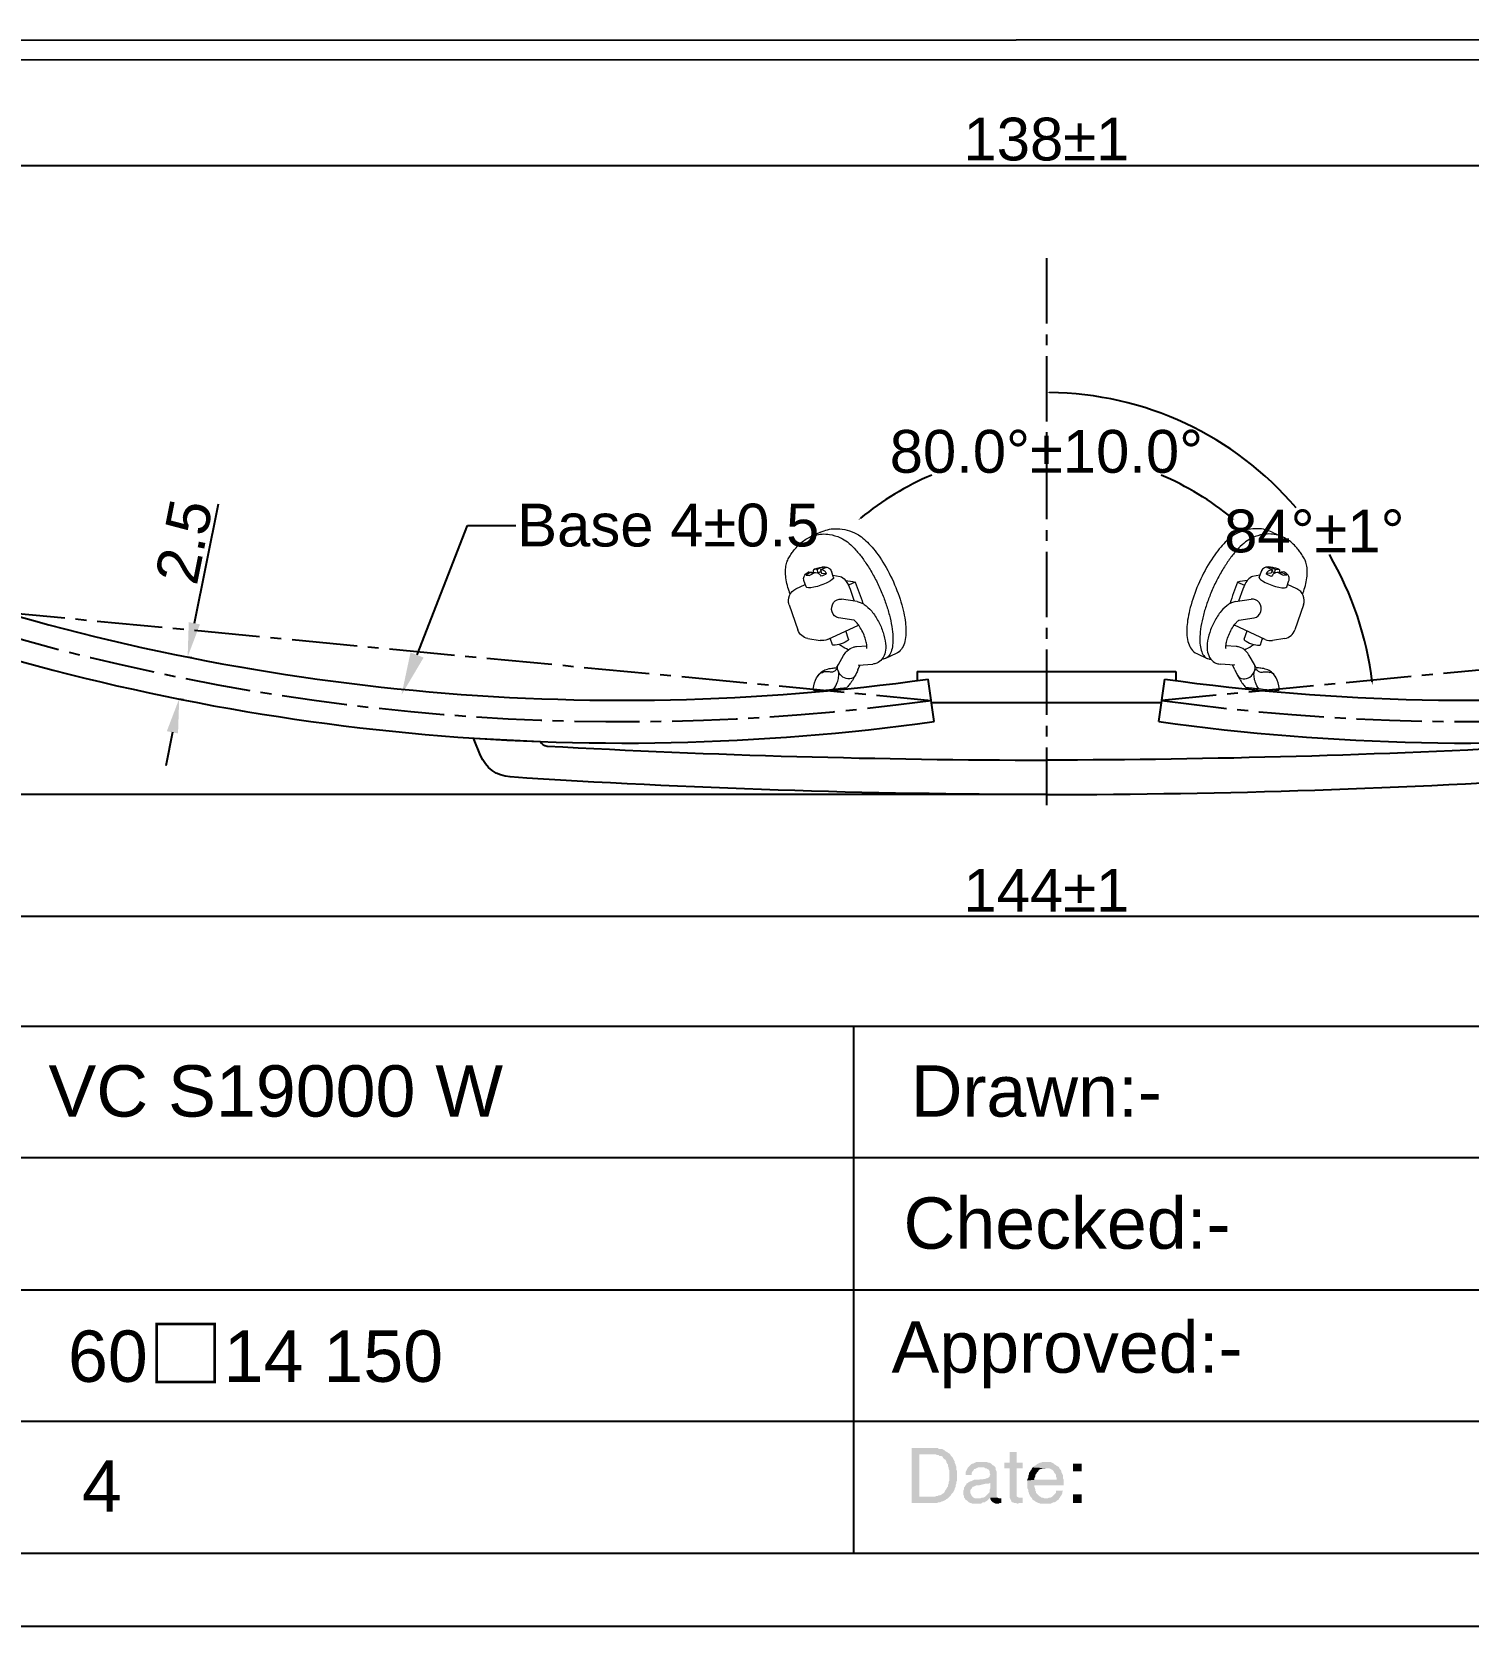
# Model space of a CAD drawing. Header units: millimetres. Extents: x 1186 to 2336, y 1181 to 1549.
# Drawn here: x 1505.8 to 1589.6, y 1251.8 to 1345 of the extents above; entities that cross this region are included whole.
import ezdxf
from ezdxf import colors
from ezdxf.entities.mleader import LeaderData, LeaderLine
from ezdxf.math import Vec2, Vec3

# ---------------------------------------------------------------- set-up
doc = ezdxf.new("R2010")
doc.units = ezdxf.units.MM
doc.linetypes.add('CENTER2', pattern=[28.575, 19.05, -3.175, 3.175, -3.175])
for name, color, linetype in [('Center Line', 2, 'CENTER2'), ('Dimension', 3, 'Continuous'), ('Text', 4, 'Continuous')]:
    doc.layers.add(name, color=color, linetype=linetype)
doc.styles.get("Standard").update_dxf_attribs({"font": 'arial.ttf'})
doc.dimstyles.get("Standard").update_dxf_attribs({"dimtxt": 0.18, "dimasz": 0.18, "dimexe": 0.18, "dimexo": 0.0625, "dimgap": 0.09, "dimtad": 0, "dimtih": 1, "dimtoh": 1, "dimdec": 4, "dimzin": 0, "dimdsep": 46, "dimtxsty": 'Standard', "dimcen": 0.09, "dimadec": 0, "dimazin": 0, "dimtfac": 1, "dimtdec": 4, "dimtofl": 0, "dimtmove": 0, "dimatfit": 3, "dimfxl": 1, "dimtolj": 1, "dimtzin": 0, "dimarcsym": 0})
doc.dimstyles.new('Standard$0', dxfattribs={"dimtxt": 2.3, "dimasz": 2, "dimexe": 1, "dimexo": 1, "dimgap": 1, "dimtad": 0, "dimtih": 1, "dimtoh": 1, "dimdec": 1, "dimzin": 0, "dimdsep": 46, "dimtxsty": 'Standard', "dimcen": 0, "dimclrd": 4, "dimclre": 4, "dimclrt": 4, "dimadec": 1, "dimazin": 0, "dimtfac": 1, "dimtdec": 1, "dimtofl": 0, "dimtmove": 0, "dimatfit": 0, "dimfxl": 1, "dimtolj": 1, "dimtzin": 0, "dimarcsym": 0})

# ---------------------------------------------------------------- blocks, each defined once
blk = doc.blocks.new('叶子2')
at = {"lineweight": 9}
for p, q in [((0.727, 4.542), (1.371, 4.313)), ((0.242, 1.965), (-0.181, 1.857)), ((0.211, 1.841), (0.305, 2.218)), ((0.888, 2.153), (0.599, 2.093)), ((0.935, 2.341), (0.67, 2.439)), ((0.761, 2.406), (0.783, 2.495)), ((0.786, 2.311), (0.935, 2.341)), ((0.86, 2.478), (1.125, 2.38)), ((0.935, 2.341), (0.888, 2.153)), ((1.078, 2.191), (0.913, 2.253)), ((1.078, 2.191), (1.125, 2.38)), ((1.368, 2.251), (1.078, 2.191)), ((1.125, 2.38), (1.273, 2.411)), ((1.274, 2.216), (1.126, 2.185)), ((1.539, 2.118), (1.274, 2.216)), ((1.464, 2.255), (1.44, 2.155)), ((1.613, 2.285), (1.464, 2.255)), ((1.464, 2.255), (1.729, 2.157)), ((-1.028, 1.45), (-0.608, 1.301)), ((-0.683, 1.065), (-0.86, 0.348)), ((1.862, 1.433), (1.955, 1.811)), ((2.462, 1.369), (1.896, 1.57)), ((-1.035, 0.303), (-0.136, 0.533)), ((2.939, 0.483), (2.566, -1.028)), ((-0.739, -0.757), (0.136, -0.533)), ((0.889, -1.734), (-0.98, -1.07)), ((-0.334, -1.832), (-0.213, -1.342)), ((0.637, -2.072), (0.734, -1.679)), ((2.024, -1.575), (1.326, -1.754)), ((-0.755, -2.305), (-1.359, -2.311)), ((0.396, -3.26), (0.047, -2.765)), ((-3.019, -2.927), (-2.375, -3.155)), ((-0.744, -3.405), (-1.607, -3.414)), ((-0.712, -3.677), (-0.856, -3.42)), ((0.499, -3.406), (0.396, -3.26)), ((0.449, -3.577), (0.427, -3.668)), ((0.427, -3.669), (0.449, -3.577)), ((0.428, -3.67), (0.453, -3.583)), ((1.04, -4.652), (0.798, -4.652)), ((1.918, -4.652), (1.04, -4.652)), ((1.918, -4.652), (1.918, -4.639))]:
    blk.add_line(p, q, dxfattribs=at)
for centre, start, end in [((2.21, 0.663), 346.14768, 70.43158), ((1.14, -1.027), 250.43158, 284.36713), ((1.838, -0.849), 284.36713, 346.14768)]:
    blk.add_arc(centre, 0.75, start, end, dxfattribs=at)
for centre, major_axis, ratio, start_param, end_param in [((1.153, 2.109), (0.809, -0.199), 0.231766, 4.016366, 4.501389), ((1.153, 2.109), (0.809, -0.199), 0.231766, 1.243928, 1.359797), ((28.298, -9.899), (8.433, -32.924), 0.893042, 4.144821, 4.1853), ((28.921, -8.943), (-33, 8.137), 0.231766, 5.864145, 5.903449), ((-0.356, 1.148), (-0.251, -0.707), 0.385695, 3.395514, 4.966311), ((1.037, 1.637), (-0.825, 0.204), 0.231766, 0, 3.141593), ((0, 0), (0.136, -0.533), 0.893042, 0, 3.141593), ((-0.729, -0.363), (-0.251, -0.707), 0.385695, 6.258977, 6.283185), ((0.152, -1.952), (-0.485, 0.12), 0.231766, 0, 3.141593), ((-0.075, -3.669), (0.45, 0.317), 0.791256, 3.984679, 5.555475), ((-0.054, -3.577), (-0.45, -0.317), 0.791256, 2.413882, 3.141593), ((-0.054, -3.577), (0.45, 0.317), 0.791256, 5.555475, 6.283185), ((1.076, -12.21), (0, -8.608), 0.406737, 3.051385, 3.065442), ((1.322, -5.534), (0, -1.905), 0.406737, 2.106861, 3.051385), ((-0.075, -3.669), (0.45, 0.317), 0.791256, 3.100833, 3.984679), ((1.918, -4.409), (0, 0.23), 0.406737, 3.141593, 3.989243)]:
    blk.add_ellipse(centre, major_axis=major_axis, ratio=ratio, start_param=start_param, end_param=end_param, dxfattribs=at)
for points, knots in [([(0.727, 4.542), (0.45, 4.64), (0.164, 4.681), (-0.503, 4.641), (-0.878, 4.523), (-1.243, 4.321)], [0, 0, 0, 0, 1.836258, 1.836258, 4.187428, 4.187428, 4.187428, 4.187428]), ([(-1.243, 4.321), (-1.436, 4.214), (-1.644, 4.046), (-2.081, 3.555), (-2.291, 3.257), (-2.722, 2.522), (-2.933, 2.079), (-3.291, 1.151), (-3.436, 0.678), (-3.641, -0.227), (-3.703, -0.651), (-3.741, -1.369), (-3.727, -1.668), (-3.624, -2.256), (-3.515, -2.518), (-3.26, -2.802), (-3.148, -2.881), (-3.019, -2.927)], [0, 0, 0, 0, 1.138786, 1.138786, 2.246978, 2.246978, 3.517949, 3.517949, 4.756091, 4.756091, 5.93681, 5.93681, 6.943136, 6.943136, 8.196848, 8.196848, 8.90953, 8.90953, 8.90953, 8.90953]), ([(-0.403, 4.107), (-0.439, 4.087), (-0.476, 4.064), (-0.629, 3.961), (-0.748, 3.86), (-0.99, 3.614), (-1.113, 3.469), (-1.353, 3.148), (-1.471, 2.971), (-1.693, 2.603), (-1.804, 2.399), (-2.02, 1.962), (-2.124, 1.73), (-2.317, 1.253), (-2.406, 1.008), (-2.563, 0.522), (-2.632, 0.28), (-2.688, 0.049), (-2.745, -0.182), (-2.795, -0.417), (-2.872, -0.88), (-2.899, -1.107), (-2.93, -1.536), (-2.933, -1.738), (-2.915, -2.105), (-2.894, -2.269), (-2.833, -2.554), (-2.791, -2.683), (-2.684, -2.902), (-2.619, -2.991), (-2.469, -3.12), (-2.385, -3.161), (-2.263, -3.182), (-2.232, -3.185), (-2.201, -3.185)], [-5.375972, -5.375972, -5.375972, -5.375972, -5.132608, -5.132608, -4.39915, -4.39915, -3.665693, -3.665693, -2.932236, -2.932236, -2.199177, -2.199177, -1.466118, -1.466118, -0.733059, -0.733059, 0, 0, 0, 0.733059, 0.733059, 1.466118, 1.466118, 2.199177, 2.199177, 2.932236, 2.932236, 3.665693, 3.665693, 4.39915, 4.39915, 5.132608, 5.132608, 5.375972, 5.375972, 5.375972, 5.375972]), ([(2.395, 3.6), (2.366, 3.631), (2.337, 3.661), (2.113, 3.888), (1.907, 4.046), (1.489, 4.281), (1.276, 4.356), (0.797, 4.443), (0.51, 4.434), (0.012, 4.306), (-0.195, 4.222), (-0.403, 4.107)], [9.004309, 9.004309, 9.004309, 9.004309, 9.230601, 9.230601, 10.746927, 10.746927, 12.263252, 12.263252, 14.21317, 14.21317, 15.560174, 15.560174, 15.560174, 15.560174]), ([(2.748, 3.151), (2.692, 3.234), (2.634, 3.313), (2.516, 3.462), (2.456, 3.533), (2.395, 3.6)], [8.414025, 8.414025, 8.414025, 8.414025, 8.934537, 8.934537, 9.455744, 9.455744, 9.455744, 9.455744]), ([(2.822, 1.096), (2.84, 1.156), (2.855, 1.215), (2.87, 1.273), (2.906, 1.421), (2.936, 1.574), (2.976, 1.876), (2.987, 2.024), (2.988, 2.307), (2.978, 2.441), (2.94, 2.686), (2.912, 2.798), (2.842, 2.989), (2.799, 3.075), (2.748, 3.151)], [-0.184444, -0.184444, -0.184444, -0.184444, 0, 0, 0, 0.472481, 0.472481, 0.944962, 0.944962, 1.417442, 1.417442, 1.889923, 1.889923, 2.345183, 2.345183, 2.345183, 2.345183]), ([(1.307, 2.41), (1.227, 2.432), (1.145, 2.451), (0.998, 2.477), (0.913, 2.49), (0.739, 2.497), (0.677, 2.494), (0.596, 2.481), (0.568, 2.474), (0.541, 2.465), (0.477, 2.443), (0.434, 2.412), (0.372, 2.356), (0.344, 2.319), (0.316, 2.257), (0.309, 2.238), (0.305, 2.218)], [6.304686, 6.304686, 6.304686, 6.304686, 6.688235, 6.688235, 6.992012, 6.992012, 7.21148, 7.21148, 7.321916, 7.321916, 7.321916, 7.578106, 7.578106, 7.868995, 7.868995, 7.991831, 7.991831, 7.991831, 7.991831]), ([(0.593, 2.456), (0.627, 2.468), (0.66, 2.476), (0.72, 2.489), (0.752, 2.494), (0.783, 2.495)], [1.2188337, 1.2188337, 1.2188337, 1.2188337, 1.4078759, 1.4078759, 1.5969181, 1.5969181, 1.5969181, 1.5969181]), ([(0.599, 2.093), (0.601, 2.098), (0.603, 2.102), (0.62, 2.14), (0.64, 2.177), (0.678, 2.232), (0.702, 2.259), (0.743, 2.294), (0.767, 2.307), (0.786, 2.311)], [0.0957204, 0.0957204, 0.0957204, 0.0957204, 0.1096878, 0.1096878, 0.2209819, 0.2209819, 0.3352878, 0.3352878, 0.4552013, 0.4552013, 0.4552013, 0.4552013]), ([(1.126, 2.185), (1.107, 2.182), (1.082, 2.169), (1.041, 2.134), (1.017, 2.107), (0.979, 2.052), (0.959, 2.014), (0.942, 1.977), (0.94, 1.972), (0.939, 1.968)], [1.4231092, 1.4231092, 1.4231092, 1.4231092, 1.5430228, 1.5430228, 1.6573287, 1.6573287, 1.7686227, 1.7686227, 1.7825901, 1.7825901, 1.7825901, 1.7825901]), ([(1.273, 2.411), (1.292, 2.415), (1.313, 2.411), (1.34, 2.39), (1.353, 2.371), (1.366, 2.326), (1.369, 2.294), (1.368, 2.259), (1.368, 2.255), (1.368, 2.251)], [1.4231092, 1.4231092, 1.4231092, 1.4231092, 1.5430228, 1.5430228, 1.6573287, 1.6573287, 1.7686227, 1.7686227, 1.7825901, 1.7825901, 1.7825901, 1.7825901]), ([(1.801, 2.118), (1.77, 2.118), (1.738, 2.112), (1.678, 2.1), (1.645, 2.092), (1.611, 2.079)], [1.2188337, 1.2188337, 1.2188337, 1.2188337, 1.4078759, 1.4078759, 1.5969181, 1.5969181, 1.5969181, 1.5969181]), ([(1.955, 1.811), (1.959, 1.826), (1.961, 1.841), (1.968, 1.902), (1.963, 1.949), (1.937, 2.03), (1.916, 2.074), (1.843, 2.161), (1.805, 2.19), (1.749, 2.23), (1.708, 2.255), (1.657, 2.281)], [5.0467793, 5.0467793, 5.0467793, 5.0467793, 5.1117316, 5.1117316, 5.3106239, 5.3106239, 5.4758433, 5.4758433, 5.6233353, 5.6233353, 5.8376165, 5.8376165, 5.8376165, 5.8376165]), ([(-1.035, 0.303), (-1.114, 0.282), (-1.189, 0.251), (-1.318, 0.181), (-1.375, 0.143), (-1.428, 0.101), (-1.563, -0.005), (-1.696, -0.151), (-1.954, -0.525), (-2.066, -0.736), (-2.254, -1.182), (-2.326, -1.407), (-2.429, -1.859), (-2.457, -2.076), (-2.46, -2.473), (-2.437, -2.641), (-2.356, -2.905), (-2.289, -3.056), (-2.072, -3.276), (-1.966, -3.339), (-1.775, -3.402), (-1.692, -3.415), (-1.607, -3.414)], [9.339297, 9.339297, 9.339297, 9.339297, 9.643122, 9.643122, 9.900916, 9.900916, 9.900916, 10.550265, 10.550265, 11.211374, 11.211374, 11.862952, 11.862952, 12.547367, 12.547367, 13.209442, 13.209442, 13.769091, 13.769091, 14.179393, 14.179393, 14.470814, 14.470814, 14.470814, 14.470814]), ([(-1.34, -2.465), (-1.34, -2.465), (-1.34, -2.465), (-1.342, -2.46), (-1.348, -2.44), (-1.358, -2.363), (-1.361, -2.306), (-1.353, -2.15), (-1.341, -2.053), (-1.298, -1.835), (-1.265, -1.713), (-1.182, -1.467), (-1.131, -1.344), (-1.024, -1.127), (-0.968, -1.031), (-0.866, -0.885), (-0.822, -0.834), (-0.76, -0.772), (-0.74, -0.758), (-0.732, -0.752), (-0.731, -0.752), (-0.731, -0.752)], [3.314748, 3.314748, 3.314748, 3.314748, 3.345298, 3.345298, 3.616796, 3.616796, 3.904852, 3.904852, 4.230506, 4.230506, 4.592736, 4.592736, 4.965646, 4.965646, 5.314783, 5.314783, 5.624271, 5.624271, 5.895836, 5.895836, 5.954527, 5.954527, 5.954527, 5.954527]), ([(0.047, -2.765), (-0.017, -2.675), (-0.088, -2.595), (-0.302, -2.414), (-0.442, -2.352), (-0.632, -2.311), (-0.694, -2.305), (-0.755, -2.305)], [0.464052, 0.464052, 0.464052, 0.464052, 0.895621, 0.895621, 1.621414, 1.621414, 1.960405, 1.960405, 1.960405, 1.960405]), ([(-0.26, -2.458), (-0.133, -2.376), (-0.002, -2.287), (0.175, -2.159), (0.219, -2.127), (0.263, -2.094)], [16.5902884, 16.5902884, 16.5902884, 16.5902884, 17.2905996, 17.2905996, 17.5177222, 17.5177222, 17.5177222, 17.5177222]), ([(-0.864, -3.407), (-0.863, -3.408), (-0.863, -3.409), (-0.86, -3.414), (-0.858, -3.417), (-0.856, -3.42)], [1.50498449, 1.50498449, 1.50498449, 1.50498449, 1.51705927, 1.51705927, 1.54372185, 1.54372185, 1.54372185, 1.54372185]), ([(-0.712, -3.677), (-0.674, -3.745), (-0.635, -3.811), (-0.574, -3.91), (-0.553, -3.943), (-0.531, -3.976)], [0.4447076, 0.4447076, 0.4447076, 0.4447076, 0.7732064, 0.7732064, 0.9484004, 0.9484004, 0.9484004, 0.9484004]), ([(0.798, -4.652), (0.693, -4.545), (0.612, -4.421), (0.502, -4.189), (0.468, -4.084), (0.434, -3.936), (0.426, -3.885), (0.419, -3.813), (0.416, -3.776), (0.418, -3.725), (0.42, -3.711), (0.423, -3.687), (0.425, -3.678), (0.428, -3.67)], [-1.073899, -1.073899, -1.073899, -1.073899, -0.685848, -0.685848, -0.364651, -0.364651, -0.183756, -0.183756, -0.073623, -0.073623, -0.030309, -0.030309, 0, 0, 0, 0]), ([(0.453, -3.583), (0.457, -3.571), (0.462, -3.561), (0.472, -3.546), (0.477, -3.542), (0.488, -3.534), (0.496, -3.533), (0.519, -3.532), (0.537, -3.541), (0.555, -3.553), (0.557, -3.554), (0.559, -3.555)], [0, 0, 0, 0, 0.0462503, 0.0462503, 0.0925006, 0.0925006, 0.1582321, 0.1582321, 0.3168882, 0.3168882, 0.3378396, 0.3378396, 0.3378396, 0.3378396]), ([(0.553, -3.468), (0.552, -3.467), (0.546, -3.463), (0.527, -3.443), (0.514, -3.427), (0.499, -3.406)], [0.9934615, 0.9934615, 0.9934615, 0.9934615, 1.201557, 1.201557, 1.4080814, 1.4080814, 1.4080814, 1.4080814]), ([(1.132, -3.476), (1.019, -3.451), (0.905, -3.436), (0.701, -3.428), (0.612, -3.43), (0.524, -3.439)], [0.305314, 0.305314, 0.305314, 0.305314, 0.956488, 0.956488, 1.460784, 1.460784, 1.460784, 1.460784]), ([(0.559, -3.555), (0.595, -3.581), (0.64, -3.618), (0.748, -3.663), (0.817, -3.678), (0.899, -3.651)], [-1.528038, -1.528038, -1.528038, -1.528038, -0.758514, -0.758514, -0.057949, -0.057949, -0.057949, -0.057949]), ([(0.899, -3.651), (0.977, -3.626), (1.058, -3.612), (1.206, -3.609), (1.274, -3.614), (1.343, -3.627)], [-1.3297, -1.3297, -1.3297, -1.3297, -0.682176, -0.682176, -0.172412, -0.172412, -0.172412, -0.172412]), ([(1.687, -3.855), (1.616, -3.762), (1.531, -3.675), (1.331, -3.54), (1.231, -3.498), (1.132, -3.476)], [1.2381764, 1.2381764, 1.2381764, 1.2381764, 1.7199238, 1.7199238, 2.1769265, 2.1769265, 2.1769265, 2.1769265]), ([(-0.531, -3.976), (-0.404, -4.169), (-0.269, -4.344), (-0.072, -4.551), (-0.019, -4.603), (0.036, -4.652)], [0, 0, 0, 0, 1.021823, 1.021823, 1.386926, 1.386926, 1.386926, 1.386926]), ([(0.798, -4.652), (0.741, -4.652), (0.677, -4.652), (0.561, -4.652), (0.506, -4.652), (0.412, -4.652), (0.375, -4.652), (0.309, -4.652), (0.28, -4.652), (0.224, -4.652), (0.198, -4.652), (0.147, -4.652), (0.124, -4.652), (0.079, -4.652), (0.059, -4.652), (0.039, -4.652), (0.036, -4.652), (0.036, -4.652)], [-1.46151, -1.46151, -1.46151, -1.46151, -1.179789, -1.179789, -0.973361, -0.973361, -0.848873, -0.848873, -0.754977, -0.754977, -0.661321, -0.661321, -0.547885, -0.547885, -0.377789, -0.377789, -0.258662, -0.258662, -0.258662, -0.258662])]:
    blk.add_open_spline(points, degree=3, knots=knots, dxfattribs=at)
for points in [[(0.67, 2.439), (0.646, 2.448), (0.619, 2.454), (0.593, 2.456)], [(0.783, 2.495), (0.809, 2.493), (0.837, 2.487), (0.86, 2.478)], [(1.611, 2.079), (1.588, 2.096), (1.563, 2.109), (1.539, 2.118)], [(1.657, 2.28), (1.644, 2.287), (1.628, 2.288), (1.613, 2.285)], [(1.729, 2.157), (1.753, 2.148), (1.779, 2.135), (1.801, 2.118)], [(0.721, -1.733), (0.737, -1.719), (0.754, -1.705), (0.77, -1.691)], [(-2.201, -3.185), (-2.188, -3.185), (-2.175, -3.185), (-2.162, -3.184)]]:
    blk.add_open_spline(points, degree=3, dxfattribs=at)
blk = doc.blocks.new('*D273')
at = {"layer": 'Defpoints', "color": 0, "ltscale": 1000, "transparency": 16777216}
for p in [(1565.008, 1331.732), (1573.979, 1321.656), (1632.702, 1312.117), (1572.171, 1305.512), (1565.008, 1299.784)]:
    blk.add_point(p, dxfattribs=at)
at = {"layer": 'Dimension', "color": 0, "ltscale": 1000, "transparency": 16777216}
for start, end in [(40.42289, 89.46163), (6.76595, 30.38212)]:
    blk.add_arc((1565.008, 1304.73), 19.157, start, end, dxfattribs=at)
for points in [[(1565.188, 1323.856), (1565.188, 1323.916), (1565.008, 1323.887)], [(1584.061, 1306.99), (1584.001, 1306.984), (1584.051, 1306.808)]]:
    blk.add_solid(points, dxfattribs=at)
at = {"layer": 'Dimension', "color": 0, "ltscale": 1000, "transparency": 16777216, "insert": (1580.653, 1315.785), "char_height": 2.5, "attachment_point": 5}
blk.add_mtext('\\A1;84°±1°', dxfattribs=at)
blk = doc.blocks.new('*D188')
at = {"layer": 'Defpoints', "color": 0, "ltscale": 1000, "transparency": 16777216}
for p in [(1568.951, 1319.975), (1552.867, 1317.805), (1577.149, 1317.805), (1557.105, 1312.754), (1572.911, 1312.754)]:
    blk.add_point(p, dxfattribs=at)
at = {"layer": 'Dimension', "color": 0, "lineweight": -2, "ltscale": 1000, "transparency": 16777216}
for start, end in [(113.06108, 129.39685), (50.60315, 66.93892)]:
    blk.add_arc((1565.008, 1303.336), 17.099, start, end, dxfattribs=at)
at = {"layer": 'Dimension', "color": 0, "ltscale": 1000, "transparency": 16777216}
for points in [[(1554.174, 1316.527), (1554.136, 1316.573), (1554.017, 1316.435)], [(1575.88, 1316.573), (1575.841, 1316.527), (1575.999, 1316.435)]]:
    blk.add_solid(points, dxfattribs=at)
at = {"layer": 'Dimension', "color": 0, "ltscale": 1000, "transparency": 16777216, "insert": (1565.008, 1320.435), "char_height": 2.5, "attachment_point": 5}
blk.add_mtext('\\A1;80.0°±10.0°', dxfattribs=at)
blk = doc.blocks.new('*D189')
at = {"layer": 'Defpoints', "color": 0, "ltscale": 1000, "transparency": 16777216}
for p in [(1493.064, 1320.87), (1636.952, 1320.87), (1636.952, 1293.305)]:
    blk.add_point(p, dxfattribs=at)
at = {"layer": 'Dimension', "color": 3, "lineweight": -2, "ltscale": 1000, "transparency": 16777216}
for p, q in [((1493.064, 1320.62), (1493.064, 1293.055)), ((1636.952, 1320.62), (1636.952, 1293.055)), ((1495.064, 1293.305), (1634.952, 1293.305))]:
    blk.add_line(p, q, dxfattribs=at)
at = {"layer": 'Dimension', "color": 3, "ltscale": 1000, "transparency": 16777216}
for points in [[(1495.064, 1293.638), (1495.064, 1292.971), (1493.064, 1293.305)], [(1634.952, 1293.638), (1634.952, 1292.971), (1636.952, 1293.305)]]:
    blk.add_solid(points, dxfattribs=at)
at = {"layer": 'Dimension', "ltscale": 1000, "transparency": 16777216, "insert": (1565.008, 1294.81), "char_height": 2.5, "attachment_point": 5}
blk.add_mtext('\\A1;144±1', dxfattribs=at)
blk = doc.blocks.new('*D190')
at = {"layer": 'Defpoints', "color": 0, "ltscale": 1000, "transparency": 16777216}
for p in [(1633.886, 1337.15), (1496.13, 1320.851), (1633.886, 1320.932)]:
    blk.add_point(p, dxfattribs=at)
at = {"layer": 'Dimension', "color": 3, "lineweight": -2, "ltscale": 1000, "transparency": 16777216}
for p, q in [((1496.13, 1321.101), (1496.13, 1337.4)), ((1633.886, 1321.182), (1633.886, 1337.4)), ((1498.13, 1337.15), (1631.886, 1337.15))]:
    blk.add_line(p, q, dxfattribs=at)
at = {"layer": 'Dimension', "color": 3, "ltscale": 1000, "transparency": 16777216}
for points in [[(1498.13, 1337.483), (1498.13, 1336.817), (1496.13, 1337.15)], [(1631.886, 1337.483), (1631.886, 1336.817), (1633.886, 1337.15)]]:
    blk.add_solid(points, dxfattribs=at)
at = {"layer": 'Dimension', "ltscale": 1000, "transparency": 16777216, "insert": (1565.008, 1338.677), "char_height": 2.5, "attachment_point": 5}
blk.add_mtext('\\A1;138±1', dxfattribs=at)
blk = doc.blocks.new('*D191')
at = {"layer": 'Defpoints', "color": 0, "transparency": 16777216}
for p in [(1514.594, 1308.507), (1514.858, 1308.454), (1514.101, 1306.056)]:
    blk.add_point(p, dxfattribs=at)
at = {"layer": 'Dimension', "color": 3, "lineweight": -2, "transparency": 16777216}
for p, q in [((1515.252, 1310.415), (1516.655, 1317.388)), ((1514.839, 1308.458), (1515.103, 1308.405)), ((1514.346, 1306.007), (1514.61, 1305.954)), ((1513.97, 1304.042), (1513.576, 1302.082))]:
    blk.add_line(p, q, dxfattribs=at)
at = {"layer": 'Dimension', "color": 3, "transparency": 16777216}
for points in [[(1514.925, 1310.48), (1515.579, 1310.349), (1514.858, 1308.454)], [(1513.643, 1304.108), (1514.297, 1303.977), (1514.365, 1306.003)]]:
    blk.add_solid(points, dxfattribs=at)
at = {"layer": 'Dimension', "transparency": 16777216, "insert": (1514.654, 1315.183), "char_height": 2.5, "attachment_point": 5, "rotation": 78.62623}
blk.add_mtext('\\A1;2.5', dxfattribs=at)
blk = doc.blocks.new('*D180')
at = {"layer": 'Defpoints', "color": 0, "ltscale": 1000, "transparency": 16777216}
for p in [(1480.219, 1467.492), (1511.357, 1467.492), (1565.008, 1300.411)]:
    blk.add_point(p, dxfattribs=at)
at = {"layer": 'Dimension', "color": 3, "lineweight": -2, "ltscale": 1000, "transparency": 16777216}
for p, q in [((1511.107, 1467.492), (1479.969, 1467.492)), ((1480.219, 1302.411), (1480.219, 1465.492)), ((1564.758, 1300.411), (1479.969, 1300.411))]:
    blk.add_line(p, q, dxfattribs=at)
at = {"layer": 'Dimension', "color": 3, "ltscale": 1000, "transparency": 16777216}
for points in [[(1479.885, 1465.492), (1480.552, 1465.492), (1480.219, 1467.492)], [(1479.885, 1302.411), (1480.552, 1302.411), (1480.219, 1300.411)]]:
    blk.add_solid(points, dxfattribs=at)
at = {"layer": 'Dimension', "ltscale": 1000, "transparency": 16777216, "insert": (1478.692, 1387.394), "char_height": 2.5, "attachment_point": 5, "rotation": 90}
blk.add_mtext('\\A1;167±2', dxfattribs=at)

msp = doc.modelspace()

# ---------------------------------------------------------------- hatches: boundary and pattern name
at = {"transparency": 33554559}
for points in [[(1558.44005, 1262.23302), (1557.13122, 1262.23302), (1557.13122, 1259.02863), (1558.62058, 1259.02863), (1558.71085, 1259.07376), (1558.80111, 1259.07376), (1558.89138, 1259.1189), (1558.93651, 1259.1189), (1559.02677, 1259.16403), (1559.11704, 1259.20916), (1559.16217, 1259.25429), (1559.25243, 1259.29943), (1559.29757, 1259.34456), (1559.3427, 1259.38969), (1557.58254, 1259.38969), (1557.58254, 1261.87196), (1558.39492, 1261.87196), (1559.3427, 1261.91709), (1559.25243, 1261.96222), (1559.2073, 1262.00736), (1559.11704, 1262.05249), (1559.0719, 1262.09762), (1558.98164, 1262.14275), (1558.89138, 1262.18788), (1558.71085, 1262.18788), (1558.66572, 1262.23302), (1558.57545, 1262.23302)], [(1559.3427, 1261.91709), (1558.39492, 1261.87196), (1558.53032, 1261.87196), (1558.62058, 1261.82683), (1558.71085, 1261.82683), (1558.75598, 1261.7817), (1558.84624, 1261.7817), (1558.93651, 1261.73656), (1558.98164, 1261.6463), (1559.02677, 1261.60117), (1559.11704, 1261.55603), (1559.16217, 1261.46577), (1559.16217, 1261.42064), (1559.2073, 1261.33037), (1559.25243, 1261.28524), (1559.25243, 1261.19498), (1559.29757, 1261.10471), (1559.29757, 1261.01445), (1559.3427, 1260.92418), (1559.3427, 1260.33747), (1559.29757, 1260.2472), (1559.29757, 1260.15694), (1559.25243, 1260.06667), (1559.25243, 1259.97641), (1559.2073, 1259.93128), (1559.16217, 1259.84101), (1559.11704, 1259.79588), (1559.0719, 1259.70562), (1559.0719, 1259.70562), (1559.02677, 1259.61535), (1558.93651, 1259.57022), (1558.89138, 1259.52509), (1558.80111, 1259.47995), (1558.71085, 1259.47995), (1558.66572, 1259.43482), (1558.57545, 1259.43482), (1558.48519, 1259.38969), (1557.58254, 1259.38969), (1559.3427, 1259.38969), (1559.43296, 1259.47995), (1559.43296, 1259.47995), (1559.47809, 1259.57022), (1559.52323, 1259.61535), (1559.56836, 1259.66048), (1559.61349, 1259.75075), (1559.65862, 1259.84101), (1559.65862, 1259.88614), (1559.70376, 1259.97641), (1559.70376, 1260.06667), (1559.74889, 1260.15694), (1559.74889, 1260.2472), (1559.79402, 1260.33747), (1559.79402, 1260.87905), (1559.74889, 1260.96932), (1559.74889, 1261.14984), (1559.70376, 1261.24011), (1559.70376, 1261.28524), (1559.65862, 1261.37551), (1559.65862, 1261.46577), (1559.61349, 1261.5109), (1559.56836, 1261.60117), (1559.52323, 1261.69143), (1559.47809, 1261.73656), (1559.43296, 1261.7817), (1559.38783, 1261.87196)], [(1563.2692, 1262.00736), (1562.86301, 1262.00736), (1562.86301, 1261.37551), (1562.54708, 1261.37551), (1562.54708, 1261.05958), (1562.86301, 1261.05958), (1562.86301, 1259.34456), (1562.90814, 1259.25429), (1562.95327, 1259.16403), (1562.95327, 1259.1189), (1562.9984, 1259.07376), (1563.04354, 1259.07376), (1563.1338, 1259.02863), (1563.22406, 1259.02863), (1563.31433, 1258.9835), (1563.35946, 1258.9835), (1563.40459, 1259.02863), (1563.63025, 1259.02863), (1563.63025, 1259.34456), (1563.40459, 1259.34456), (1563.31433, 1259.38969), (1563.2692, 1259.43482), (1563.2692, 1261.05958), (1563.63025, 1261.05958), (1563.63025, 1261.37551), (1563.2692, 1261.37551)], [(1562.0055, 1261.14984), (1561.19312, 1261.10471), (1561.37365, 1261.10471), (1561.41878, 1261.05958), (1561.50904, 1261.05958), (1561.55417, 1261.01445), (1561.64444, 1260.96932), (1561.68957, 1260.87905), (1561.68957, 1260.78879), (1561.7347, 1260.69852), (1561.7347, 1260.69852), (1561.68957, 1260.60826), (1561.68957, 1260.56313), (1561.64444, 1260.51799), (1561.55417, 1260.47286), (1561.50904, 1260.47286), (1561.41878, 1260.42773), (1560.92232, 1260.3826), (1560.78693, 1260.3826), (1560.69666, 1260.33747), (1560.6064, 1260.29233), (1560.56127, 1260.29233), (1560.471, 1260.2472), (1561.7347, 1260.20207), (1561.7347, 1259.88614), (1561.68957, 1259.79588), (1561.68957, 1259.66048), (1561.64444, 1259.61535), (1561.55417, 1259.52509), (1561.50904, 1259.47995), (1561.46391, 1259.43482), (1561.41878, 1259.38969), (1561.32851, 1259.34456), (1561.23825, 1259.34456), (1561.14798, 1259.29943), (1560.24534, 1259.29943), (1560.29047, 1259.20916), (1560.38074, 1259.16403), (1560.42587, 1259.1189), (1560.471, 1259.07376), (1560.56127, 1259.02863), (1560.6064, 1259.02863), (1560.69666, 1258.9835), (1561.19312, 1258.9835), (1561.23825, 1259.02863), (1561.32851, 1259.07376), (1561.41878, 1259.07376), (1561.46391, 1259.1189), (1561.55417, 1259.16403), (1561.64444, 1259.25429), (1561.64444, 1259.25429), (1561.7347, 1259.34456), (1562.14089, 1259.34456), (1562.09576, 1259.43482), (1562.09576, 1260.87905), (1562.05063, 1260.96932), (1562.05063, 1261.05958)], [(1561.23825, 1261.42064), (1560.92232, 1261.42064), (1560.83206, 1261.37551), (1560.74179, 1261.33037), (1560.69666, 1261.33037), (1560.6064, 1261.28524), (1560.56127, 1261.24011), (1560.51613, 1261.19498), (1560.471, 1261.14984), (1560.42587, 1261.10471), (1560.38074, 1261.01445), (1560.33561, 1260.92418), (1560.29047, 1260.83392), (1560.29047, 1260.65339), (1560.65153, 1260.65339), (1560.65153, 1260.78879), (1560.69666, 1260.87905), (1560.74179, 1260.92418), (1560.78693, 1261.01445), (1560.83206, 1261.01445), (1560.92232, 1261.05958), (1561.01259, 1261.10471), (1561.19312, 1261.10471), (1562.0055, 1261.14984), (1561.96036, 1261.19498), (1561.8701, 1261.24011), (1561.82497, 1261.28524), (1561.77983, 1261.33037), (1561.68957, 1261.37551), (1561.59931, 1261.37551), (1561.55417, 1261.42064), (1561.32851, 1261.42064)], [(1564.98422, 1261.42064), (1564.75856, 1261.42064), (1564.66829, 1261.37551), (1564.62316, 1261.37551), (1564.5329, 1261.33037), (1564.44263, 1261.28524), (1564.3975, 1261.24011), (1564.30724, 1261.19498), (1564.2621, 1261.14984), (1564.21697, 1261.10471), (1564.98422, 1261.05958), (1565.16475, 1261.05958), (1565.25501, 1261.01445), (1565.34528, 1260.96932), (1565.39041, 1260.92418), (1565.43554, 1260.87905), (1565.43554, 1260.87905), (1565.48067, 1260.78879), (1565.52581, 1260.74366), (1565.57094, 1260.65339), (1565.57094, 1260.56313), (1565.61607, 1260.47286), (1565.61607, 1260.3826), (1564.30724, 1260.3826), (1563.90105, 1260.33747), (1563.90105, 1259.88614), (1563.94618, 1259.79588), (1563.94618, 1259.70562), (1563.99131, 1259.61535), (1563.99131, 1259.57022), (1564.03644, 1259.47995), (1564.08158, 1259.38969), (1564.12671, 1259.34456), (1564.17184, 1259.29943), (1564.98422, 1259.29943), (1564.89395, 1259.29943), (1564.80369, 1259.34456), (1564.71343, 1259.34456), (1564.66829, 1259.38969), (1564.57803, 1259.43482), (1564.5329, 1259.47995), (1564.48777, 1259.52509), (1564.44263, 1259.57022), (1564.3975, 1259.61535), (1564.3975, 1259.70562), (1564.35237, 1259.75075), (1564.35237, 1259.84101), (1564.30724, 1259.97641), (1564.30724, 1260.06667), (1566.02226, 1260.06667), (1566.02226, 1260.3826), (1565.97713, 1260.47286), (1565.97713, 1260.65339), (1565.93199, 1260.74366), (1565.88686, 1260.83392), (1565.88686, 1260.87905), (1565.84173, 1260.96932), (1565.7966, 1261.01445), (1565.75147, 1261.10471), (1565.70633, 1261.14984), (1565.61607, 1261.19498), (1565.57094, 1261.24011), (1565.48067, 1261.28524), (1565.43554, 1261.33037), (1565.34528, 1261.37551), (1565.25501, 1261.42064), (1565.07448, 1261.42064)], [(1564.21697, 1261.10471), (1564.17184, 1261.05958), (1564.12671, 1260.96932), (1564.08158, 1260.92418), (1564.03644, 1260.83392), (1563.99131, 1260.78879), (1563.99131, 1260.69852), (1563.94618, 1260.60826), (1563.94618, 1260.51799), (1563.90105, 1260.42773), (1563.90105, 1260.33747), (1564.30724, 1260.3826), (1564.30724, 1260.47286), (1564.35237, 1260.56313), (1564.35237, 1260.65339), (1564.3975, 1260.69852), (1564.44263, 1260.78879), (1564.48777, 1260.83392), (1564.5329, 1260.87905), (1564.57803, 1260.96932), (1564.66829, 1261.01445), (1564.71343, 1261.01445), (1564.80369, 1261.05958), (1564.98422, 1261.05958)], [(1567.0603, 1260.87905), (1567.0603, 1261.33037), (1566.56385, 1261.33037), (1566.56385, 1260.87905)], [(1560.471, 1260.2472), (1560.42587, 1260.20207), (1560.33561, 1260.15694), (1560.33561, 1260.1118), (1560.29047, 1260.06667), (1560.24534, 1259.97641), (1560.20021, 1259.93128), (1560.20021, 1259.84101), (1560.15508, 1259.75075), (1560.15508, 1259.52509), (1560.20021, 1259.43482), (1560.20021, 1259.34456), (1560.24534, 1259.29943), (1560.96746, 1259.29943), (1560.83206, 1259.29943), (1560.74179, 1259.34456), (1560.69666, 1259.38969), (1560.65153, 1259.43482), (1560.6064, 1259.52509), (1560.56127, 1259.61535), (1560.56127, 1259.75075), (1560.6064, 1259.84101), (1560.65153, 1259.88614), (1560.69666, 1259.97641), (1560.74179, 1259.97641), (1560.83206, 1260.02154), (1560.92232, 1260.06667), (1561.10285, 1260.06667), (1561.46391, 1260.15694), (1561.64444, 1260.15694), (1561.7347, 1260.20207)], [(1562.14089, 1259.34456), (1561.7347, 1259.34456), (1561.7347, 1259.25429), (1562.23116, 1259.29943), (1562.23116, 1259.29943)], [(1562.36655, 1259.29943), (1562.23116, 1259.29943), (1561.7347, 1259.25429), (1561.77983, 1259.16403), (1561.82497, 1259.1189), (1561.82497, 1259.1189), (1561.8701, 1259.07376), (1561.96036, 1259.02863), (1562.05063, 1258.9835), (1562.23116, 1258.9835), (1562.27629, 1259.02863), (1562.36655, 1259.02863)], [(1565.97713, 1259.75075), (1565.57094, 1259.75075), (1565.57094, 1259.61535), (1565.52581, 1259.57022), (1565.43554, 1259.47995), (1565.39041, 1259.43482), (1565.34528, 1259.38969), (1565.25501, 1259.34456), (1565.16475, 1259.34456), (1565.07448, 1259.29943), (1564.17184, 1259.29943), (1564.21697, 1259.20916), (1564.30724, 1259.16403), (1564.35237, 1259.1189), (1564.44263, 1259.07376), (1564.5329, 1259.02863), (1564.57803, 1259.02863), (1564.66829, 1258.9835), (1565.25501, 1258.9835), (1565.34528, 1259.02863), (1565.43554, 1259.07376), (1565.48067, 1259.07376), (1565.57094, 1259.1189), (1565.61607, 1259.16403), (1565.70633, 1259.20916), (1565.75147, 1259.29943), (1565.7966, 1259.34456), (1565.84173, 1259.43482), (1565.88686, 1259.47995), (1565.93199, 1259.57022), (1565.93199, 1259.66048)], [(1567.0603, 1259.02863), (1567.0603, 1259.52509), (1566.56385, 1259.52509), (1566.56385, 1259.02863)]]:
    msp.add_hatch(color=256, dxfattribs=at).paths.add_polyline_path(points)

# ---------------------------------------------------------------- linework, layer by layer
for p, q in [((1557.45855, 1307.58888), (1557.45855, 1307.06005)), ((1572.55724, 1307.58888), (1572.55724, 1307.06005)), ((1558.44618, 1304.67163), (1558.09702, 1307.14714)), ((1571.56961, 1304.67163), (1571.91877, 1307.14714)), ((1460.25926, 1256.09504), (1869.51476, 1256.09504))]:
    msp.add_line(p, q)
msp.add_lwpolyline([(1873.5528, 1251.83599), (1873.5528, 1548.83599), (1453.55281, 1548.83599), (1453.55281, 1251.83599)], close=True)
at = {"color": 7}
msp.add_lwpolyline([(1500.18263, 1343.32507), (1626.26716, 1343.34576), (1626.26716, 1344.48067), (1500.18263, 1344.45998)], close=True, dxfattribs=at)
for points in [[(1557.45855, 1307.58888), (1572.55724, 1307.58888)], [(1558.2886, 1305.78888), (1571.72719, 1305.78888)], [(1473.07688, 1286.87518), (1869.51476, 1286.87518)], [(1553.74631, 1286.87518), (1553.74631, 1256.09504)], [(1473.07688, 1279.20271), (1769.20731, 1279.20271)], [(1473.07688, 1271.48511), (1822.14735, 1271.48511)], [(1473.07688, 1263.81264), (1769.20731, 1263.81264)]]:
    msp.add_lwpolyline(points)
at = {"ltscale": 1000}
for points in [[(1565.0079, 1300.41068, -0.016333), (1533.691, 1301.43395, -0.28889836), (1531.96461, 1302.6869), (1531.5579, 1303.70369), (1535.43983, 1303.50394, 0.26196461), (1535.85322, 1303.24033, 0.01355634), (1565.0079, 1302.41968)], [(1565.0079, 1300.41068, 0.016333), (1596.32479, 1301.43395, 0.28889836), (1598.05118, 1302.6869), (1598.4579, 1303.70369), (1594.57587, 1303.50376, -0.26185796), (1594.16258, 1303.24033, -0.01355634), (1565.0079, 1302.41968)]]:
    msp.add_lwpolyline(points, format="xyb", dxfattribs=at)
for centre, radius, start, end in [((1540.2787, 1435.3902), 129.475, 251.2340109, 277.9101369), ((1589.73709, 1435.3902), 129.475, 262.0898631, 288.7659891), ((1540.2787, 1435.3902), 131.975, 251.2104377, 277.9123772), ((1589.73709, 1435.3902), 131.975, 262.0876228, 288.7895623)]:
    msp.add_arc(centre, radius, start, end)
at = {"layer": 'Center Line', "ltscale": 0.2}
for p, q in [((1565.0079, 1331.73154), (1565.0079, 1299.78395)), ((1498.19828, 1311.62323), (1558.2716, 1305.90939)), ((1631.81751, 1311.62323), (1571.74419, 1305.90939))]:
    msp.add_line(p, q, dxfattribs=at)
for centre, start, end in [((1540.2787, 1435.3902), 251.2221116, 277.9112678), ((1589.73709, 1435.3902), 262.0887322, 288.7778884)]:
    msp.add_arc(centre, 130.725, start, end, dxfattribs=at)

# ---------------------------------------------------------------- block references
at = {"xscale": -1, "rotation": 5.218385026603451}
msp.add_blockref('叶子2', (1552.95754, 1311.27997), dxfattribs=at)
at = {"rotation": 354.7816149733965}
msp.add_blockref('叶子2', (1577.05825, 1311.27997), dxfattribs=at)

# ---------------------------------------------------------------- texts
at = {"width": 34.3482701, "attachment_point": 5}
for s, insert, char_height in [('VC S19000 W', (1520.00392, 1283.07379), 2.9996568), ('Drawn:-', (1564.41417, 1283.07379), 2.999657), ('Checked:-', (1566.21086, 1275.35618), 2.999657), ('\\pxql;60{\\fSimSun|b0|i0|c134|p2;\\H1.08333x;□}14 150', (1525.04231, 1267.68371), 2.9996568), ('Approved:-', (1566.21086, 1267.68371), 2.999657), ('4', (1509.84585, 1260.01125), 2.99966)]:
    msp.add_mtext(s, dxfattribs=dict(at, insert=insert, char_height=char_height))

# ---------------------------------------------------------------- dimensions: what is measured, and where the dimension line sits
at = {"layer": 'Dimension', "color": 40, "ltscale": 1000, "true_color": 0xf8d731}
dim = msp.add_linear_dim(base=(1480.21872, 1467.49162), p1=(1565.0079, 1300.41068), p2=(1511.3571, 1467.49162), angle=90, dimstyle='Standard$0', override={"dimtxt": 2.5, "dimexe": 0.25, "dimexo": 0.25, "dimgap": 0.25, "dimtad": 1, "dimtih": 0, "dimtoh": 0, "dimdec": 0, "dimclrd": 3, "dimclre": 3, "dimclrt": 256, "dimadec": 0, "dimtol": 1, "dimtp": 2, "dimtm": 2, "dimtdec": 0, "dimatfit": 3, "dimfxl": 1.25, "dimarcsym": 2}, dxfattribs=at)
dim.commit()
dim.dimension.update_dxf_attribs({"geometry": '*D180', "text_midpoint": (1480.21872, 1387.39361), "dimtype": 160})
dim = msp.add_linear_dim(base=(1633.88602, 1337.14998), p1=(1496.12978, 1320.85141), p2=(1633.88602, 1320.93189), dimstyle='Standard$0', override={"dimtxt": 2.5, "dimexe": 0.25, "dimexo": 0.25, "dimgap": 0.25, "dimtad": 1, "dimtih": 0, "dimtoh": 0, "dimdec": 0, "dimclrd": 3, "dimclre": 3, "dimclrt": 256, "dimadec": 0, "dimtol": 1, "dimtp": 1, "dimtm": 1, "dimtdec": 0, "dimatfit": 3, "dimfxl": 1.25, "dimarcsym": 2}, dxfattribs=at)
dim.commit()
dim.dimension.update_dxf_attribs({"geometry": '*D190', "text_midpoint": (1565.0079, 1337.14998), "dimtype": 160})
dim = msp.add_angular_dim_2l(base=(1573.97895, 1321.65626), line1=((1565.0079, 1331.73154), (1565.0079, 1299.78395)), line2=((1632.70237, 1312.11708), (1572.17068, 1305.51175)), dimstyle='Standard', override={"dimtxt": 2.5, "dimdec": 0, "dimadec": 0, "dimtol": 1, "dimtp": 1, "dimtm": 1, "dimtdec": 0, "dimfxl": 1.25, "dimtfillclr": 256, "dimlwd": 65535, "dimlwe": 65535, "dimarcsym": 2}, dxfattribs=at)
dim.commit()
dim.dimension.update_dxf_attribs({"geometry": '*D273', "text_midpoint": (1580.65262, 1315.78527), "dimtype": 162})
at = {"layer": 'Dimension', "ltscale": 1000}
dim = msp.add_angular_dim_2l(base=(1568.95124, 1319.97456), line1=((1572.91069, 1312.75447), (1577.14859, 1317.805)), line2=((1557.10511, 1312.75447), (1552.86721, 1317.805)), dimstyle='Standard', override={"dimtxt": 2.5, "dimdec": 1, "dimadec": 1, "dimtol": 1, "dimtp": 10, "dimtm": 10, "dimtdec": 0, "dimfxl": 1.25, "dimarcsym": 2}, dxfattribs=at)
dim.commit()
dim.dimension.update_dxf_attribs({"geometry": '*D188', "text_midpoint": (1565.0079, 1320.43547), "dimtype": 162})
at = {"layer": 'Dimension', "color": 40, "ltscale": 1000, "true_color": 0xf8d731}
dim = msp.add_linear_dim(base=(1636.95222, 1293.30451), p1=(1493.06357, 1320.87028), p2=(1636.95222, 1320.87028), dimstyle='Standard$0', override={"dimtxt": 2.5, "dimexe": 0.25, "dimexo": 0.25, "dimgap": 0.25, "dimtad": 1, "dimtih": 0, "dimtoh": 0, "dimdec": 0, "dimclrd": 3, "dimclre": 3, "dimclrt": 256, "dimadec": 0, "dimtol": 1, "dimtp": 1, "dimtm": 1, "dimtdec": 0, "dimatfit": 3, "dimfxl": 1.25, "dimarcsym": 2}, dxfattribs=at)
dim.commit()
dim.dimension.update_dxf_attribs({"geometry": '*D189', "text_midpoint": (1565.0079, 1294.80962)})
at = {"layer": 'Dimension'}
dim = msp.add_aligned_dim(p1=(1514.10051, 1306.05625), p2=(1514.59354, 1308.50716), distance=-0.26945, dimstyle='Standard$0', override={"dimtxt": 2.5, "dimexe": 0.25, "dimexo": 0.25, "dimgap": 0.25, "dimtad": 1, "dimtih": 0, "dimtoh": 0, "dimclrd": 3, "dimclre": 3, "dimclrt": 256, "dimadec": 2, "dimtdec": 2, "dimatfit": 3}, dxfattribs=at)
dim.commit()
dim.dimension.update_dxf_attribs({"geometry": '*D191', "text_midpoint": (1514.65422, 1315.18273)})

# ---------------------------------------------------------------- leaders
at = {"layer": 'Text', "linetype": 'ByBlock', "lineweight": 9}
ml = msp.add_multileader_mtext('Standard', dxfattribs=at)
ml.set_content('Base 4%%P0.5', color=256)
ml.set_leader_properties()
ml.build(insert=Vec2(0, 0))
ml.multileader.update_dxf_attribs({"dogleg_length": 6.66735, "arrow_head_size": 2.5})
ctx = ml.context
ctx.base_point, ctx.char_height, ctx.arrow_head_size, ctx.landing_gap_size, ctx.plane_origin = Vec3(1534.01527, 1316.12648), 2.5, 2.5, 0.09, Vec3(1527.34865, 1306.22932)
notes = []
notes.append((ctx, [(0, (1, 1, 0), (1531.20726, 1316.12648), (1, 0), 2.80801, [(0, [(1527.34865, 1306.22932)], 0, [])])]))
ctx.mtext.insert, ctx.mtext.flow_direction = Vec3(1534.10527, 1317.3978), 5
for ctx, leaders in notes:
    for number, flags, end, landing, length, lines in leaders:
        leader = LeaderData()
        leader.index, (leader.has_last_leader_line, leader.has_dogleg_vector, leader.attachment_direction) = number, flags
        leader.last_leader_point, leader.dogleg_vector, leader.dogleg_length = Vec3(end), Vec3(landing), length
        for number, points, colour, breaks in lines:
            line = LeaderLine()
            line.index, line.vertices, line.color, line.breaks = number, Vec3.list(points), colors.encode_raw_color(colour), breaks
            leader.lines.append(line)
        ctx.leaders.append(leader)

doc.saveas('drawing.dxf')
